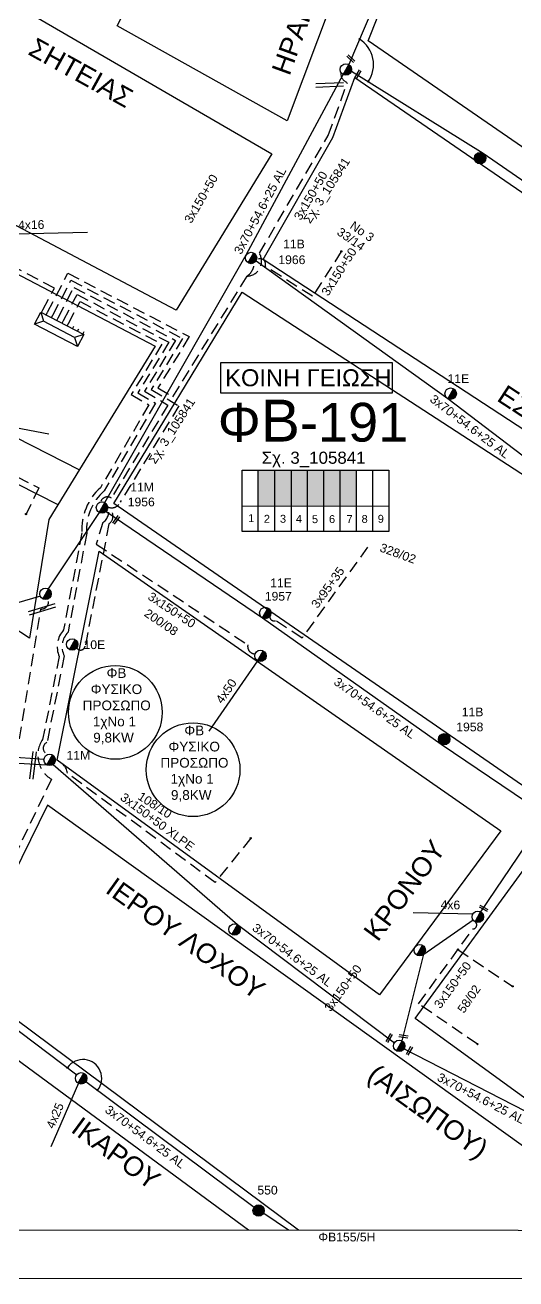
# Model space of a CAD drawing. Header units: millimetres. Extents: x 855 to 3091, y 750 to 2767.
# Drawn here: x 2575.5 to 2676.9, y 753.1 to 1011.9 of the extents above; entities that cross this region are included whole.
import ezdxf
from ezdxf.enums import TextEntityAlignment as Align

# ---------------------------------------------------------------- set-up
doc = ezdxf.new("R2010")
doc.units = ezdxf.units.MM
doc.linetypes.add('DASHED', pattern=[19.05, 12.7, -6.35])
for name, color, linetype, lineweight in [('3x150+50', 7, 'Continuous', 30), ('3x150+50 XLPE', 7, 'SYN_LINE', 30), ('3x70+54.6+25 AL', 7, 'SYN_LINE', 30), ('3x95+35', 7, 'Continuous', 30), ('4x120+25 AL', 7, 'SYN_LINE', 30), ('4x16', 7, 'Continuous', 30), ('4x16CU', 7, 'Continuous', 30), ('4x25', 7, 'Continuous', 30), ('4x25CU', 7, 'Continuous', 30), ('4x50', 7, 'Continuous', 30), ('4x6', 7, 'SYN_LINE', 30), ('Υπόβαθρο ΔΕΗ', 7, 'Continuous', 30)]:
    doc.layers.add(name, color=color, linetype=linetype, lineweight=lineweight)
for name, color, linetype in [('Pillar OTE', 7, 'Continuous'), ('TEXT ΚΑΛΩΔΙΩΝ', 7, 'Continuous'), ('Άγνωστα', 7, 'Continuous'), ('Επιγραφές - Σχήματα', 7, 'Continuous'), ('Καλώδια ΧΤ   3x150AL+50CU', 7, 'DASHED'), ('Μηχανική τομή', 7, 'Continuous'), ('Στύλος Ξύλινος', 7, 'Continuous'), ('Στύλος Ξύλινος @ 1', 7, 'Continuous'), ('Στύλος ΦΜ', 7, 'Continuous'), ('Στύλος ΦΜ @ 1', 7, 'Continuous'), ('Συνδέσεις', 7, 'Continuous'), ('Τομή', 7, 'Continuous'), ('Υποσταθμός πόλεως', 7, 'Continuous')]:
    doc.layers.add(name, color=color, linetype=linetype)
doc.styles.add('arial', font='arial.ttf')
doc.styles.get("Standard").update_dxf_attribs({"font": 'arial.ttf'})
doc.linetypes.add('SYN_LINE', pattern='A,0.5,-0.0001,["/\\/\\/\\/",Standard,S=0.1,R=0,X=0,Y=-0.05],-0.25', length=0.7501)

# ---------------------------------------------------------------- blocks, each defined once
blk = doc.blocks.new('ΥΠΑΡΧΩΝ ΤΣΙΜΕΝΤΕΝΙΟΣ ΣΤΥΛΟΣ')
at = {"layer": 'Στύλος ΦΜ'}
blk.add_hatch(color=7, dxfattribs=at).paths.add_polyline_path([(-1.29, -2.28, 0.574793), (2.62, 0, 0.268822), (1.3, 2.27)])
at = {"layer": 'Στύλος ΦΜ', "color": 7}
blk.add_line((-1.29, -2.28), (1.3, 2.27), dxfattribs=at)
blk.add_circle((0, 0), 2.62, dxfattribs=at)
at = {"layer": 'Στύλος ΦΜ', "flags": 4}
for tag, p in [('ΑΡΙΘΜΟΣ', (-4.68, 8.05)), ('ΤΥΠΟΣ', (-4.91, 3.03))]:
    blk.add_attdef(tag, p, '', height=4, dxfattribs=at)
blk = doc.blocks.new('ΥΠΑΡΧΩΝ ΞΥΛΙΝΟΣ ΣΤΥΛΟΣ')
at = {"layer": 'Στύλος Ξύλινος'}
h = blk.add_hatch(color=7, dxfattribs=at)
h.paths.add_polyline_path([(-2.62, 0, 0.270008), (-1.29, -2.28), (1.3, 2.27, 0.576266)])
h.paths.add_polyline_path([(-1.29, -2.28, 0.574793), (2.62, 0, 0.268822), (1.3, 2.27)])
at = {"layer": 'Στύλος Ξύλινος', "color": 7}
blk.add_line((-1.29, -2.28), (1.3, 2.27), dxfattribs=at)
blk.add_circle((0, 0), 2.62, dxfattribs=at)
at = {"layer": 'Στύλος Ξύλινος', "flags": 4}
for tag, p in [('ΑΡΙΘΜΟΣ', (-4.91, 8.6)), ('ΤΥΠΟΣ', (-4.85, 3.39))]:
    blk.add_attdef(tag, p, '', height=4, dxfattribs=at)
blk = doc.blocks.new('ΜΗΧΑΝΙΚΗ ΤΟΜΗ')
at = {"layer": 'Μηχανική τομή', "ltscale": 40}
for p, q in [((-1.9, 0.8), (5.7, 0.8)), ((-1.9, -0.8), (5.7, -0.8))]:
    blk.add_line(p, q, dxfattribs=at)
blk = doc.blocks.new('_ΣΥΝΔΕΣΗ')
at = {"layer": 'Συνδέσεις', "linetype": 'SYN_LINE', "ltscale": 40}
blk.add_hatch(color=256, dxfattribs=at).paths.add_polyline_path([(0.5, 0, 1), (-0.5, 0, 1)])
at = {"layer": 'Συνδέσεις'}
blk.add_circle((0, 0), 0.5, dxfattribs=at)
blk = doc.blocks.new('ΥΠΟΣΤΑΘΜΟΣ ΠΟΛΕΩΣ 9 ΑΝΑΧΩΡΗΣΕΩΝ')
at = {"layer": 'Υποσταθμός πόλεως', "ltscale": 40}
for p, q in [((-9.63, -2.82), (-9.63, -4)), ((-7.12, -2.82), (-7.12, -4)), ((-4.84, -2.82), (-4.84, -4)), ((-2.36, -2.82), (-2.36, -4)), ((0.09, -2.82), (0.09, -4)), ((2.55, -2.82), (2.55, -4)), ((5.02, -2.82), (5.02, -4)), ((7.48, -2.82), (7.48, -4)), ((9.61, -2.82), (9.61, -4))]:
    blk.add_line(p, q, dxfattribs=at)
blk.add_lwpolyline([(-10.02, 2.82), (10.02, 2.82), (10.02, -2.82), (-10.02, -2.82)], close=True, dxfattribs=at)
for points in [[(-7.21, 0), (-10.02, 2.82)], [(-10.02, -2.82), (-7.21, 0)], [(-7.21, 0), (7.21, 0)], [(7.21, 0), (10.02, 2.82)], [(10.02, -2.82), (7.21, 0)]]:
    blk.add_lwpolyline(points, dxfattribs=at)
at = {"layer": 'Υποσταθμός πόλεως', "linetype": 'SYN_LINE', "ltscale": 40, "flags": 1}
for tag, p in [('ΜΕΤΑΣΧΗΜΑΤΙΣΜΟΣ', (10.79, 1.71)), ('ΙΣΧΥΣ', (10.77, -1.08)), ('ΑΡΙΘΜΟΣ', (10.89, -3.8))]:
    blk.add_attdef(tag, p, '', height=1.8, dxfattribs=at)
blk = doc.blocks.new('ΤΟΜΗ')
at = {"layer": 'Τομή', "ltscale": 40}
for p, q in [((-5.7, 0), (17.1, 0)), ((-5.7, -2.8), (17.1, -2.8))]:
    blk.add_line(p, q, dxfattribs=at)

msp = doc.modelspace()

# ---------------------------------------------------------------- hatches: boundary and pattern name
at = {"layer": 'Καλώδια ΧΤ   3x150AL+50CU', "linetype": 'DASHED', "lineweight": -3, "ltscale": 0.2}
h = msp.add_hatch(color=1, dxfattribs=at)
h.dxf.hatch_style = 1
h.paths.add_polyline_path([(2623.69, 912.66), (2627.13, 912.66), (2627.13, 920.02), (2623.69, 920.02)])
h = msp.add_hatch(color=85, dxfattribs=at)
h.dxf.hatch_style = 1
h.paths.add_polyline_path([(2627.13, 912.66), (2630.57, 912.65), (2630.57, 920.02), (2627.13, 920.02)])
h = msp.add_hatch(color=5, dxfattribs=at)
h.dxf.hatch_style = 1
h.paths.add_polyline_path([(2633.87, 920.02), (2630.57, 920.02), (2630.57, 912.65), (2633.87, 912.65)])
h = msp.add_hatch(color=6, dxfattribs=at)
h.dxf.hatch_style = 1
h.paths.add_polyline_path([(2637.26, 920.02), (2633.87, 920.02), (2633.87, 912.65), (2637.25, 912.65)])
h = msp.add_hatch(color=30, dxfattribs=at)
h.dxf.hatch_style = 1
h.paths.add_polyline_path([(2637.25, 912.65), (2640.65, 912.64), (2640.65, 920.02), (2637.26, 920.02)])
h = msp.add_hatch(color=27, dxfattribs=at)
h.dxf.hatch_style = 1
h.paths.add_polyline_path([(2640.65, 912.65), (2644.05, 912.64), (2644.05, 920.02), (2640.65, 920.02)])

# ---------------------------------------------------------------- linework, layer by layer
at = {"lineweight": -3, "ltscale": 0.2}
for centre in [(2594.18, 870.04), (2610.24, 858.21)]:
    msp.add_circle(centre, 9.67, dxfattribs=at)
at = {"layer": '3x150+50', "lineweight": -3}
msp.add_lwpolyline([(876.93, 763.69), (2934.6, 763.16), (2934.6, 1746.06), (876.93, 1746.06)], close=True, dxfattribs=at)
at = {"layer": '3x150+50', "color": 1, "linetype": 'DASHED', "lineweight": -3, "ltscale": 0.2}
for points in [[(2621.39, 960.06, 0.580009), (2623.93, 964.78), (2638.15, 989.1), (2642.12, 1000.05, -0.372497), (2640.78, 1002.14, 1.291298)], [(2640.86, 965.17), (2634.92, 955.91), (2625.12, 962.1, 0.872208), (2623.24, 963.24, 2011.113433)], [(2580.16, 952.6), (2584.37, 960.66), (2609.46, 947.58), (2602.98, 937.02), (2606.08, 935.17), (2621.39, 960.06, 0.236156), (2622.9, 962.86)]]:
    msp.add_lwpolyline(points, format="xyb", dxfattribs=at)
at = {"layer": '3x150+50', "color": 27, "linetype": 'DASHED', "lineweight": -3, "ltscale": 0.2}
msp.add_lwpolyline([(2579.22, 953.09), (2581.58, 957.61), (2556.77, 970.54), (2534.64, 925.02, 0.301969), (2524.8, 916.14), (2516.14, 900.34, 1.173649), (2519.36, 899.09)], format="xyb", dxfattribs=at)
at = {"layer": '3x150+50', "color": 85, "linetype": 'DASHED', "lineweight": -3, "ltscale": 0.2}
for points in [[(2581.26, 952.03), (2585, 959.21), (2608.05, 947.19), (2601.6, 936.69), (2607.28, 933.29), (2595.19, 913.43, -0.423441), (2592.59, 912.45)], [(2592.59, 912.45, -0.377025), (2591.58, 909.23), (2590.24, 904.76), (2621.54, 884, 0.467523), (2623.05, 882.11, 0.969431)]]:
    msp.add_lwpolyline(points, format="xyb", dxfattribs=at)
at = {"layer": '3x150+50', "color": 5, "linetype": 'DASHED', "lineweight": -3, "ltscale": 0.2}
for points in [[(2582.35, 951.46), (2585.63, 957.75), (2606.63, 946.8), (2600.22, 936.35), (2605.04, 933.46), (2593.35, 914.27, 0.507619), (2591.12, 913.44)], [(2592.59, 912.45, -0.551314), (2592.85, 908.94), (2587.93, 883.68, -0.67634), (2586.19, 883.35, 3.410682)]]:
    msp.add_lwpolyline(points, format="xyb", dxfattribs=at)
at = {"layer": '3x150+50', "color": 30, "linetype": 'DASHED', "lineweight": -3, "ltscale": 0.2}
msp.add_lwpolyline([(2584.52, 950.32), (2586.88, 954.84), (2603.81, 946.02), (2597.45, 935.67), (2601.1, 933.49), (2591.11, 916.4, 0.22962), (2587.25, 907.12), (2583.48, 887.06, 0.289528), (2582.58, 881.58), (2579.15, 864.48, 0.429786), (2580.98, 856.26), (2561.95, 816.47, 0.963626), (2561.26, 814.43)], format="xyb", dxfattribs=at)
at = {"layer": '3x150+50', "color": 6, "linetype": 'DASHED', "lineweight": -3, "ltscale": 0.2}
for points in [[(2583.44, 950.89), (2586.26, 956.29), (2605.22, 946.41), (2598.84, 936.01), (2602.46, 933.84), (2591.89, 915.76, 0.236519), (2588.26, 907.06), (2584.41, 886.59, 0.325879), (2583.62, 881.7), (2580.05, 863.87, 0.692379), (2580.25, 861.36, 78.352028)], [(2668.98, 801.58), (2656.83, 809.9), (2668.04, 825.36, 0.729326), (2668.48, 826.85, 58.829563)]]:
    msp.add_lwpolyline(points, format="xyb", dxfattribs=at)
at = {"layer": '3x150+50', "color": 27, "linetype": 'DASHED', "lineweight": -3, "ltscale": 0.2}
msp.add_lwpolyline([(2539.88, 935.8), (2578.37, 916.39), (2575.72, 910.97)], dxfattribs=at)
at = {"layer": '3x150+50', "color": 173, "linetype": 'DASHED', "lineweight": -3, "ltscale": 0.2}
msp.add_lwpolyline([(2519.05, 890.27, 0.506707), (2520.86, 885.59), (2568.93, 857.46, 0.489141), (2573.79, 860.8), (2578.77, 891.38, 0.569109), (2580.26, 893.45)], format="xyb", dxfattribs=at)
at = {"layer": '3x150+50', "color": 6, "linetype": 'DASHED', "lineweight": -3, "ltscale": 0.2}
msp.add_lwpolyline([(2664.96, 821.11), (2676.25, 813.52)], dxfattribs=at)
at = {"layer": '3x150+50 XLPE', "color": 6, "linetype": 'DASHED', "lineweight": -3, "ltscale": 0.2}
msp.add_lwpolyline([(2622.14, 844.08), (2614.79, 834.93), (2584.27, 857.52, 0.381707), (2581.75, 859.95, -409.562009)], format="xyb", dxfattribs=at)
at = {"layer": '3x70+54.6+25 AL', "color": 6, "linetype": 'SYN_LINE', "lineweight": -3, "ltscale": 15}
for points in [[(2658.44, 1041.43), (2642.39, 1003.74)], [(2642.93, 1002.37), (2670.14, 985.45), (2700.84, 964.35), (2732.51, 942.83), (2740.61, 937.51)], [(2581.31, 859.29), (2619.4, 826.28), (2651.83, 801.87)], [(2669.65, 828.9), (2678.93, 842.53)], [(2653.4, 802.24), (2657.88, 820.14), (2668.07, 827.25)], [(2653.84, 800.63), (2681.29, 786.5)]]:
    msp.add_lwpolyline(points, dxfattribs=at)
at = {"layer": '3x70+54.6+25 AL', "color": 1, "linetype": 'SYN_LINE', "lineweight": -3, "ltscale": 15}
for points in [[(2592, 913.33), (2621.23, 964.47), (2641.23, 1001.69)], [(2623.24, 963.24), (2662.87, 934.79), (2690.52, 913.75)]]:
    msp.add_lwpolyline(points, dxfattribs=at)
at = {"layer": '3x70+54.6+25 AL', "color": 85, "linetype": 'SYN_LINE', "lineweight": -3, "ltscale": 15}
msp.add_lwpolyline([(2590.84, 911.28), (2580.33, 895.53)], dxfattribs=at)
at = {"layer": '3x70+54.6+25 AL', "color": 5, "linetype": 'SYN_LINE', "lineweight": -3, "ltscale": 15}
msp.add_lwpolyline([(2592.28, 911.51), (2624.57, 889.53), (2661.52, 863.47), (2689.09, 844.86)], dxfattribs=at)
at = {"layer": '3x70+54.6+25 AL', "color": 85, "linetype": 'SYN_LINE', "lineweight": -3, "ltscale": 10}
msp.add_lwpolyline([(2571.67, 860.97), (2579.44, 860.37)], dxfattribs=at)
at = {"layer": '3x70+54.6+25 AL', "color": 30, "linetype": 'SYN_LINE', "lineweight": -3, "ltscale": 15}
for points in [[(2562.73, 812.92), (2586.2, 795.28)], [(2588.08, 793.87), (2622.84, 767.96)], [(2624.83, 766.72), (2629.93, 763.24)]]:
    msp.add_lwpolyline(points, dxfattribs=at)
at = {"layer": '3x95+35', "color": 5, "linetype": 'DASHED', "lineweight": -3, "ltscale": 0.2}
msp.add_lwpolyline([(2646.3, 904.17), (2632.76, 885.39), (2627.27, 888.97, -0.517582), (2626.07, 889.82, -283.693527)], format="xyb", dxfattribs=at)
at = {"layer": '4x120+25 AL', "color": 2, "linetype": 'SYN_LINE', "lineweight": -3, "ltscale": 10}
msp.add_lwpolyline([(2570.64, 859.76), (2580.03, 859.21)], dxfattribs=at)
at = {"layer": '4x16', "color": 30, "linetype": 'SYN_LINE', "lineweight": -3, "ltscale": 15}
msp.add_lwpolyline([(2573.33, 968.8), (2588.44, 969.12)], dxfattribs=at)
at = {"layer": '4x16CU', "color": 30, "linetype": 'SYN_LINE', "lineweight": -3, "ltscale": 15}
msp.add_lwpolyline([(2563.35, 930.76), (2580.41, 927.5)], dxfattribs=at)
at = {"layer": '4x25', "color": 30, "linetype": 'SYN_LINE', "lineweight": -3, "ltscale": 15}
msp.add_lwpolyline([(2586.53, 793.51), (2580.88, 780.38)], dxfattribs=at)
at = {"layer": '4x25CU', "color": 85, "linetype": 'SYN_LINE', "lineweight": -3, "ltscale": 15}
msp.add_lwpolyline([(2578.68, 894.01), (2564.24, 889.8)], dxfattribs=at)
at = {"layer": '4x50', "color": 85, "linetype": 'SYN_LINE', "lineweight": -3, "ltscale": 15}
msp.add_lwpolyline([(2623.57, 880.68), (2613.52, 866.17)], dxfattribs=at)
at = {"layer": '4x6', "color": 6, "linetype": 'SYN_LINE', "lineweight": -3, "ltscale": 15}
msp.add_lwpolyline([(2668.03, 828.44), (2655.73, 828.68)], dxfattribs=at)
at = {"layer": 'Pillar OTE', "lineweight": -3, "ltscale": 40}
for points in [[(2620.36, 907.38), (2620.36, 920.02), (2650.7, 920.02), (2650.7, 907.35), (2620.36, 907.38)], [(2623.69, 907.38), (2623.69, 920.02)], [(2627.13, 907.37), (2627.13, 920.02)], [(2630.57, 907.37), (2630.57, 920.02)], [(2633.87, 907.37), (2633.87, 920.02)], [(2637.25, 907.36), (2637.26, 920.02)], [(2640.65, 907.36), (2640.65, 920.02)], [(2643.99, 907.36), (2643.99, 920.02)], [(2647.38, 907.35), (2647.38, 920.02)], [(2620.36, 912.66), (2650.7, 912.63)]]:
    msp.add_lwpolyline(points, dxfattribs=at)
at = {"layer": 'Επιγραφές - Σχήματα', "lineweight": -3}
msp.add_lwpolyline([(854.53, 1772.42), (3089.94, 1772.28), (3090.64, 753.14), (854.53, 753.28)], close=True, dxfattribs=at)
at = {"layer": 'Επιγραφές - Σχήματα', "color": 190, "lineweight": -3}
msp.add_lwpolyline([(2615.91, 936.02), (2651.43, 936.02), (2651.43, 942.2), (2615.91, 942.2)], close=True, dxfattribs=at)
at = {"layer": 'Υπόβαθρο ΔΕΗ', "lineweight": -3}
for points in [[(2622.09, 1065.74), (2651.72, 1050.73), (2629.69, 992.11), (2594.53, 1011.69)], [(2504.1, 1056.31), (2626.5, 985.33), (2606.77, 953.08), (2482.42, 1018.67)], [(2656.83, 1034.82), (2706.77, 999.85), (2723.93, 987.1), (2757.1, 961.19), (2742.75, 942.35), (2646.44, 1008.64)], [(2557.22, 969.18), (2602.39, 945.63), (2580.45, 909.88), (2576.44, 885.39), (2530.91, 915.07)], [(2673.8, 845.58), (2648.76, 811.77), (2582.19, 860.18), (2590.83, 903.3)], [(2680.84, 840.72), (2737.83, 801.21), (2712.21, 766.16), (2656.09, 806.89)]]:
    msp.add_lwpolyline(points, close=True, dxfattribs=at)
for points in [[(2643.68, 1001.07), (2755.1, 924.65), (2733.01, 892.78), (2624.69, 963.48), (2639.13, 988.7), (2643.68, 1001.07)], [(2800.08, 841.63), (2793.39, 833.4), (2745.88, 808.38), (2593.84, 913.15), (2620.39, 956.76), (2735.5, 882.08)], [(2543.96, 941.92), (2586.74, 920.12)], [(2540.24, 934.26), (2582.32, 912.93)], [(2702.57, 763.22), (2580.16, 850.9), (2562.45, 815), (2632.04, 763.24)], [(2538.2, 763.27), (2555.86, 801.29), (2566, 804.22), (2621.66, 763.24)]]:
    msp.add_lwpolyline(points, dxfattribs=at)
for centre, radius, start, end in [((2641.36, 1003.73), 6.16, 325.079, 58.129), ((2587.47, 794.52), 3.89, 321.0786, 145.2779)]:
    msp.add_arc(centre, radius, start, end, dxfattribs=at)

# ---------------------------------------------------------------- block references
at = {"layer": 'Μηχανική τομή', "lineweight": -3}
for p, xscale, yscale, zscale, rotation in [((2643.17, 1004.6), 0.2499999999999996, 0.2499999999999996, 0.4999999999999997, 135.7129510555387), ((2644.05, 1001.29), 0.2499999999999996, 0.2499999999999996, 0.4999999999999997, 60.23379215458201), ((2594.1, 909.37), 0.2499999999999999, 0.2499999999999999, 0.2499999999999999, 54.38633714151349), ((2669.82, 829.88), 0.2499999999999996, 0.2499999999999996, 0.4999999999999997, 330.2681692884859), ((2650.53, 802.42), 0.2499999999999996, 0.2499999999999996, 0.4999999999999997, 60.23379215458201), ((2653.24, 803.29), 0.2499999999999996, 0.2499999999999996, 0.4999999999999997, 352.9567530055097), ((2654.72, 799.83), 0.2499999999999996, 0.2499999999999996, 0.4999999999999997, 60.23379215458201)]:
    msp.add_blockref('ΜΗΧΑΝΙΚΗ ΤΟΜΗ', p, dxfattribs=dict(at, xscale=xscale, yscale=yscale, zscale=zscale, rotation=rotation))
at = {"layer": 'Στύλος Ξύλινος @ 1', "lineweight": -3, "ltscale": 40, "xscale": 0.4499999999998181, "yscale": 0.4499999999998181, "zscale": 0.4499999999998181}
msp.add_blockref('ΥΠΑΡΧΩΝ ΞΥΛΙΝΟΣ ΣΤΥΛΟΣ', (2669.55, 984.43), dxfattribs=at)
at = {"layer": 'Στύλος Ξύλινος @ 1', "lineweight": -3, "ltscale": 40}
ref = msp.add_blockref('ΥΠΑΡΧΩΝ ΞΥΛΙΝΟΣ ΣΤΥΛΟΣ', (2662.1, 864.5), dxfattribs=dict(at, xscale=0.4499999999998181, yscale=0.4499999999998181, zscale=0.4499999999998181))
ref.add_attrib('ΤΥΠΟΣ', '11B', (2665.74, 869.24), dxfattribs={"layer": 'Στύλος Ξύλινος', "height": 1.8, "flags": 4})
ref.add_attrib('ΑΡΙΘΜΟΣ', '1958', (2664.61, 866.14), dxfattribs={"layer": 'Στύλος Ξύλινος', "height": 1.8, "flags": 4})
ref = msp.add_blockref('ΥΠΑΡΧΩΝ ΞΥΛΙΝΟΣ ΣΤΥΛΟΣ', (2623.77, 767.24), dxfattribs=dict(at, xscale=0.4499999999998181, yscale=0.4499999999998181, zscale=0.4499999999998181))
ref.add_attrib('ΤΥΠΟΣ', '550', (2623.52, 770.56), dxfattribs={"layer": 'Στύλος Ξύλινος', "height": 1.8, "flags": 4})
at = {"layer": 'Στύλος ΦΜ @ 1', "lineweight": -3, "ltscale": 40, "xscale": 0.4499999999998181, "yscale": 0.4499999999998181, "zscale": 0.4499999999998181}
for p in [(2641.81, 1002.72), (2579.75, 894.51), (2624.15, 881.7), (2669.06, 827.87), (2618.81, 825.26), (2657.06, 820.99), (2652.82, 801.22), (2587.11, 794.54)]:
    msp.add_blockref('ΥΠΑΡΧΩΝ ΤΣΙΜΕΝΤΕΝΙΟΣ ΣΤΥΛΟΣ', p, dxfattribs=at)
at = {"layer": 'Στύλος ΦΜ @ 1', "lineweight": -3, "ltscale": 40}
ref = msp.add_blockref('ΥΠΑΡΧΩΝ ΤΣΙΜΕΝΤΕΝΙΟΣ ΣΤΥΛΟΣ', (2622.21, 963.82), dxfattribs=dict(at, xscale=0.4499999999998181, yscale=0.4499999999998181, zscale=0.4499999999998181))
ref.add_attrib('ΤΥΠΟΣ', '11B', (2628.84, 965.81), dxfattribs={"layer": 'Στύλος ΦΜ', "height": 1.8, "flags": 4})
ref.add_attrib('ΑΡΙΘΜΟΣ', '1966', (2627.85, 962.55), dxfattribs={"layer": 'Στύλος ΦΜ', "height": 1.8, "flags": 4})
ref = msp.add_blockref('ΥΠΑΡΧΩΝ ΤΣΙΜΕΝΤΕΝΙΟΣ ΣΤΥΛΟΣ', (2663.45, 935.81), dxfattribs=dict(at, xscale=0.4499999999998181, yscale=0.4499999999998181, zscale=0.4499999999998181))
ref.add_attrib('ΤΥΠΟΣ', '11E', (2662.8, 938.01), dxfattribs={"layer": 'Στύλος ΦΜ', "height": 1.8, "flags": 4})
ref = msp.add_blockref('ΥΠΑΡΧΩΝ ΤΣΙΜΕΝΤΕΝΙΟΣ ΣΤΥΛΟΣ', (2591.42, 912.31), dxfattribs=dict(at, xscale=0.449999999999818, yscale=0.449999999999818, zscale=0.449999999999818))
ref.add_attrib('ΤΥΠΟΣ', '11M', (2597.26, 915.63), dxfattribs={"layer": 'Στύλος ΦΜ', "height": 1.8, "flags": 4})
ref.add_attrib('ΑΡΙΘΜΟΣ', '1956', (2596.73, 912.57), dxfattribs={"layer": 'Στύλος ΦΜ', "height": 1.8, "flags": 4})
ref = msp.add_blockref('ΥΠΑΡΧΩΝ ΤΣΙΜΕΝΤΕΝΙΟΣ ΣΤΥΛΟΣ', (2625.15, 890.56), dxfattribs=dict(at, xscale=0.449999999999818, yscale=0.449999999999818, zscale=0.449999999999818))
ref.add_attrib('ΤΥΠΟΣ', '11E', (2626.17, 895.88), dxfattribs={"layer": 'Στύλος ΦΜ', "height": 1.8, "flags": 4})
ref.add_attrib('ΑΡΙΘΜΟΣ', '1957', (2625.05, 893.11), dxfattribs={"layer": 'Στύλος ΦΜ', "height": 1.8, "flags": 4})
ref = msp.add_blockref('ΥΠΑΡΧΩΝ ΤΣΙΜΕΝΤΕΝΙΟΣ ΣΤΥΛΟΣ', (2585.26, 884.07), dxfattribs=dict(at, xscale=0.4499999999998181, yscale=0.4499999999998181, zscale=0.4499999999998181))
ref.add_attrib('ΤΥΠΟΣ', '10E', (2587.6, 883.11), dxfattribs={"layer": 'Στύλος ΦΜ', "height": 1.8, "flags": 4})
ref = msp.add_blockref('ΥΠΑΡΧΩΝ ΤΣΙΜΕΝΤΕΝΙΟΣ ΣΤΥΛΟΣ', (2580.61, 860.24), dxfattribs=dict(at, xscale=0.4499999999998181, yscale=0.4499999999998181, zscale=0.4499999999998181))
ref.add_attrib('ΤΥΠΟΣ', '11M', (2584.09, 860.3), dxfattribs={"layer": 'Στύλος ΦΜ', "height": 1.8, "flags": 4})
at = {"layer": 'Συνδέσεις', "lineweight": -3, "xscale": 0.25, "yscale": 0.25, "zscale": 0.25}
for p in [(2644.62, 1008.97), (2646.42, 1000.2), (2640.86, 965.17), (2575.72, 910.97), (2622.14, 844.08), (2664.96, 821.11), (2676.25, 813.52), (2668.98, 801.58), (2584.27, 796.74), (2590.49, 792.08)]:
    msp.add_blockref('_ΣΥΝΔΕΣΗ', p, dxfattribs=at)
at = {"layer": 'Τομή', "lineweight": -3, "xscale": 0.2499999999999998, "yscale": 0.2499999999999998, "zscale": 0.2499999999999998}
for p, rotation in [((2639.9, 999.21), 182.5041997412337), ((2580.48, 891.35), 196.6481029199815), ((2577.64, 860.51), 263.2874572684171)]:
    msp.add_blockref('ΤΟΜΗ', p, dxfattribs=dict(at, rotation=rotation))
at = {"layer": 'Υποσταθμός πόλεως', "lineweight": -3, "xscale": 0.4999999999999999, "yscale": 0.4999999999999999, "zscale": 0.4999999999999999, "rotation": 152.4609362046614}
msp.add_blockref('ΥΠΟΣΤΑΘΜΟΣ ΠΟΛΕΩΣ 9 ΑΝΑΧΩΡΗΣΕΩΝ', (2582.55, 949.09), dxfattribs=at)

# ---------------------------------------------------------------- texts
at = {"lineweight": -3, "ltscale": 40, "insert": (2577.83, 1009.44), "char_height": 4, "width": 65.6312, "attachment_point": 1, "rotation": 331.1273, "style": 'arial'}
msp.add_mtext('ΣHTEIAΣ', dxfattribs=at)
at = {"lineweight": -3, "ltscale": 30, "char_height": 1.63, "width": 11.2573, "attachment_point": 1}
for s, insert in [('1', (2621.61, 910.94)), ('2', (2624.85, 910.81)), ('3', (2628.18, 910.81)), ('4', (2631.48, 910.81)), ('6', (2638.31, 910.75)), ('7', (2641.93, 910.75)), ('8', (2645.05, 910.78)), ('9', (2648.38, 910.81)), ('5', (2634.79, 910.73))]:
    msp.add_mtext(s, dxfattribs=dict(at, insert=insert))
at = {"layer": 'TEXT ΚΑΛΩΔΙΩΝ', "linetype": 'Continuous', "lineweight": -3, "ltscale": 0.2}
for s, rotation, p in [('3x150+50', 59.6646, (2611.88, 976.05)), ('3x70+54.6+25 AL', 61.754, (2624.07, 973.56)), ('3x150+50', 59.6646, (2634.53, 976.68)), ('4x16', 1.1953, (2576.79, 970.67)), ('3x150+50', 57.3311, (2640.38, 960.98)), ('3x70+54.6+25 AL', 322.7385, (2667.44, 929.05)), ('3x95+35', 54.1918, (2638.07, 895.83)), ('3x150+50', 326.4437, (2605.85, 891.18)), ('3x70+54.6+25 AL', 324.8021, (2647.77, 870.97)), ('4x50', 55.2863, (2617.07, 874.45)), ('3x150+50 XLPE', 323.4843, (2602.89, 847.44)), ('4x6', 358.8874, (2663.4, 830.33)), ('3x70+54.6+25 AL', 323.0249, (2630.76, 819.98)), ('3x150+50', 54.0546, (2641.21, 813.18)), ('3x150+50', 54.0546, (2663.85, 813.8)), ('3x70+54.6+25 AL', 332.7489, (2669.73, 790.42)), ('4x25', 66.6958, (2581.7, 786.84)), ('3x70+54.6+25 AL', 323.2956, (2600.36, 782.47))]:
    msp.add_text(s, height=1.8, rotation=rotation, dxfattribs=at).set_placement(p, align=Align.MIDDLE_CENTER)
at = {"layer": 'Άγνωστα', "color": 7, "lineweight": -3, "char_height": 1.8, "width": 4.551914400963142e-14, "attachment_point": 1, "rotation": 57.3448}
for insert in [(2632.91, 971.75), (2600.9, 922.12)]:
    msp.add_mtext('Σχ. 3_105841', dxfattribs=dict(at, insert=insert))
at = {"layer": 'Άγνωστα', "lineweight": -3, "ltscale": 40, "char_height": 1.8, "attachment_point": 1, "style": 'arial'}
for s, insert, width, rotation in [('Νο 3', (2643.49, 971.55), 34.0855, 325.2003), ('33/14', (2640.81, 970.24), 34.0855, 325.2003), ('328/02', (2649.26, 905.02), 12.7137, 340.0254), ('200/08', (2600.98, 891.55), 12.7137, 326), ('108/10', (2599.62, 853.77), 12.7137, 327.0538), ('58/02', (2664.71, 808.84), 12.7137, 55.4135)]:
    msp.add_mtext(s, dxfattribs=dict(at, insert=insert, width=width, rotation=rotation))
at = {"layer": 'Άγνωστα', "color": 7, "lineweight": -3, "insert": (2624.4, 923.85), "char_height": 2.5, "width": 4.551914400963142e-14, "attachment_point": 1}
msp.add_mtext('Σχ. 3_105841', dxfattribs=at)
at = {"layer": 'Άγνωστα', "lineweight": -3, "ltscale": 0.2, "insert": (2636.12, 762.68), "char_height": 1.8, "width": 18.6352, "attachment_point": 1, "style": 'arial'}
msp.add_mtext('ΦB155/5H', dxfattribs=at)
at = {"layer": 'Επιγραφές - Σχήματα', "color": 190, "lineweight": -3, "insert": (2616.87, 940.85), "char_height": 3.5, "width": 35.1311, "attachment_point": 1}
msp.add_mtext('KOINH ΓΕΙΩΣΗ', dxfattribs=at)
at = {"layer": 'Υπόβαθρο ΔΕΗ', "lineweight": -3}
for s, rotation, p in [('ΗΡΑΚΛΕΙΤΤΟΥ', 70.0875, (2634.92, 1020.32)), ('ΕΣΤΙΑΣ', 326.8666, (2681.95, 930.88)), ('ΚΡΟΝΟΥ', 53.4867, (2653.9, 833.33)), ('ΙΕΡΟΥ ΛΟΧΟΥ', 324.3864, (2608.7, 823.42)), ('(ΑΙΣΩΠΟΥ)', 324.3864, (2658.77, 787.7)), ('ΙΚΑΡΟΥ', 323.6372, (2594.33, 779.07))]:
    msp.add_text(s, height=4, rotation=rotation, dxfattribs=at).set_placement(p, align=Align.MIDDLE_CENTER)
at = {"layer": 'Υπόβαθρο ΔΕΗ', "lineweight": -3, "attachment_point": 1}
for s, insert, char_height, width in [('Φ{\\H1.0833x;B}-191', (2615.32, 934.59), 8, 84.6573), ('{\\W8.64836; }ΦΒ \\P{\\W4.42067; }ΦΥΣΙΚΟ \\P{\\W2.28183; }ΠΡΟΣΩΠΟ', (2585.66, 879.16), 2, 17.2548), ('{\\W5.64925; }1χΝο 1\\P{\\W5.75643; }9,8KW', (2585.14, 869.17), 2, 17.2548), ('{\\W8.64836; }ΦΒ \\P{\\W4.42067; }ΦΥΣΙΚΟ \\P{\\W2.28183; }ΠΡΟΣΩΠΟ', (2601.72, 867.32), 2, 17.2548), ('{\\W5.64925; }1χΝο 1\\P{\\W5.75643; }9,8KW', (2601.2, 857.34), 2, 17.2548)]:
    msp.add_mtext(s, dxfattribs=dict(at, insert=insert, char_height=char_height, width=width))

doc.saveas('drawing.dxf')
